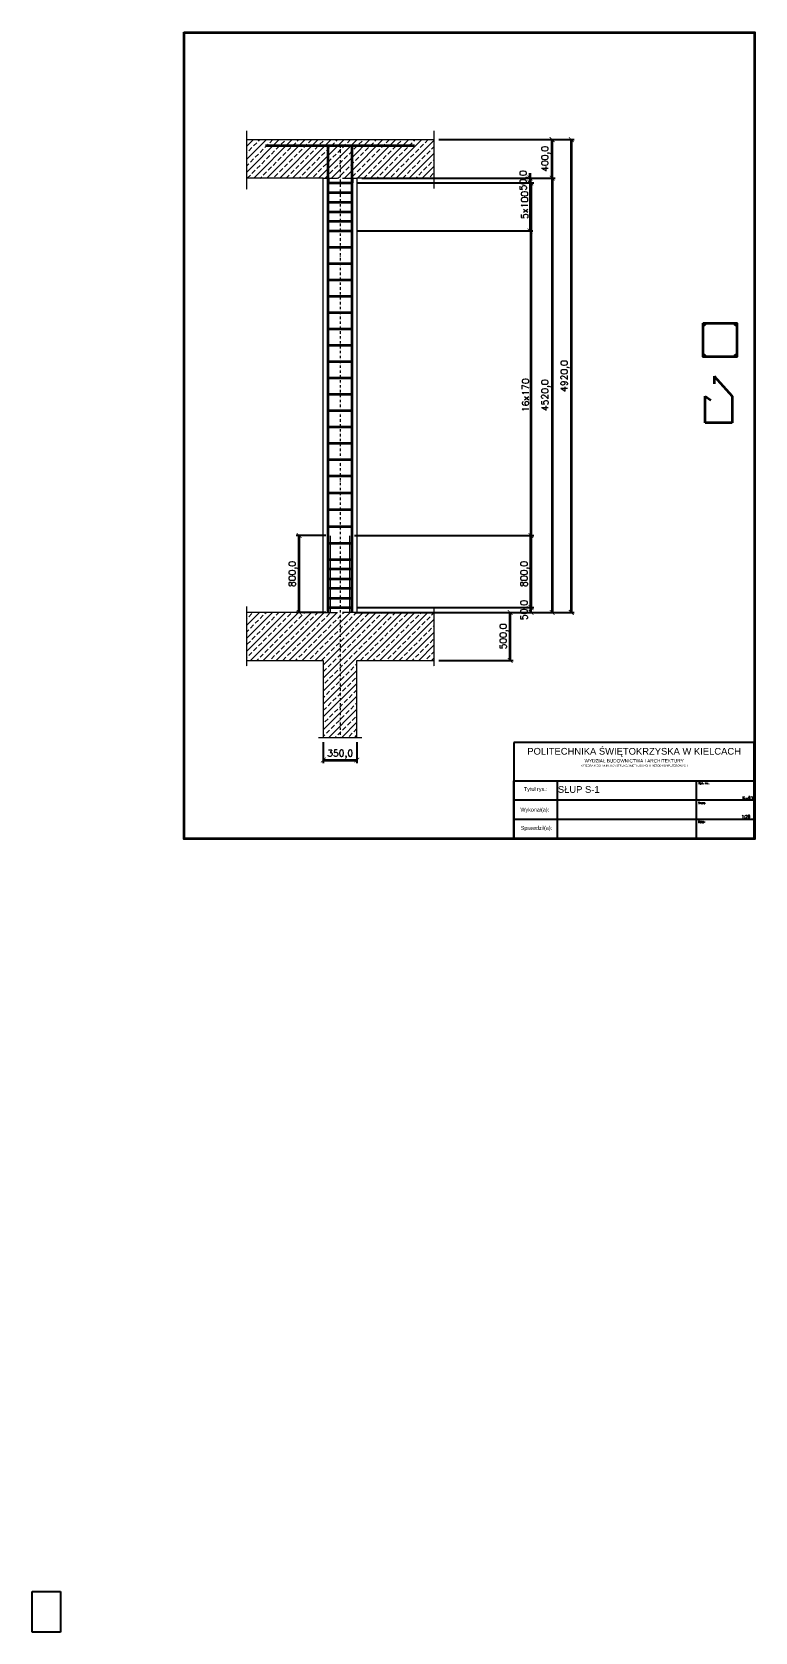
# Model space of a CAD drawing. Header units: millimetres. Extents: x -1530 to 5990, y 18380 to 35030.
import ezdxf

# ---------------------------------------------------------------- set-up
doc = ezdxf.new("R2010")
doc.units = ezdxf.units.MM
doc.linetypes.add('KRESKAKROPKAX2', pattern=[50.8, 25.4, -12.7, 0, -12.7])
doc.linetypes.add('KRESKOWA2', pattern=[9.525, 6.35, -3.175])
for name, color, linetype, lineweight in [('OBRYS', 1, 'Continuous', 13), ('OPISY', 4, 'Continuous', 20), ('OSIE', 210, 'KRESKAKROPKAX2', 20), ('POMOCNICZA', 8, 'KRESKOWA2', 13), ('RAMKA', 3, 'Continuous', 25), ('ZBROJENIE', 5, 'Continuous', 35)]:
    doc.layers.add(name, color=color, linetype=linetype, lineweight=lineweight)
doc.styles.add('WYMIARY', font='simplex_IV25.ttf', dxfattribs={"height": 70})
doc.dimstyles.new('DIM 1do20', dxfattribs={"dimscale": 10, "dimtxt": 70, "dimasz": 5, "dimexe": 3, "dimexo": 5, "dimgap": 2, "dimtad": 1, "dimdec": 1, "dimzin": 1, "dimtxsty": 'WYMIARY', "dimblk": 'ARCHTICK', "dimcen": 2.5, "dimclrd": 256, "dimclrt": 256, "dimadec": 0, "dimazin": 0, "dimtfac": 1, "dimtdec": 1, "dimtix": 1, "dimtmove": 0, "dimatfit": 3, "dimfxl": 1, "dimlwd": -1, "dimarcsym": 0})

# ---------------------------------------------------------------- blocks, each defined once
blk = doc.blocks.new('*U6')
at = {"layer": 'ZBROJENIE'}
blk.add_line((-125, 0), (125, 0), dxfattribs=at)
blk = doc.blocks.new('*U7')
at = {"layer": 'ZBROJENIE', "color": 0, "linetype": 'ByBlock', "lineweight": -2, "transparency": 16777216}
for p in [(0, 0), (0, -100), (0, -200), (0, -300), (0, -400), (0, -500)]:
    blk.add_blockref('*U6', p, dxfattribs=at)
blk = doc.blocks.new('*U8')
at = {"layer": 'ZBROJENIE'}
blk.add_line((-125, 0), (125, 0), dxfattribs=at)
blk = doc.blocks.new('*U9')
at = {"layer": 'ZBROJENIE', "color": 0, "linetype": 'ByBlock', "lineweight": -2, "transparency": 16777216}
for p in [(0, 0), (0, -170), (0, -340), (0, -510), (0, -680), (0, -850), (0, -1020), (0, -1190), (0, -1360), (0, -1530), (0, -1700), (0, -1870), (0, -2040), (0, -2210), (0, -2380), (0, -2550)]:
    blk.add_blockref('*U8', p, dxfattribs=at)
blk = doc.blocks.new('*U13')
at = {"layer": 'ZBROJENIE'}
blk.add_line((-125, 0), (125, 0), dxfattribs=at)
blk = doc.blocks.new('*U14')
at = {"layer": 'ZBROJENIE', "color": 0, "linetype": 'ByBlock', "lineweight": -2, "transparency": 16777216}
for p in [(0, 0), (0, -175), (0, -350), (0, -525), (0, -700)]:
    blk.add_blockref('*U13', p, dxfattribs=at)
blk = doc.blocks.new('_ArchTick')
at = {"color": 0, "linetype": 'ByBlock', "const_width": 0.15}
blk.add_lwpolyline([(-0.5, -0.5), (0.5, 0.5)], dxfattribs=at)
blk = doc.blocks.new('*D15')
at = {"layer": 'Defpoints', "color": 0, "transparency": 16777216}
for p in [(1850, 33510), (1850, 28990), (3880, 28990)]:
    blk.add_point(p, dxfattribs=at)
at = {"layer": 'ZBROJENIE', "color": 0, "lineweight": -2, "transparency": 16777216}
for p, q in [((1900, 33510), (3910, 33510)), ((1900, 28990), (3910, 28990))]:
    blk.add_line(p, q, dxfattribs=at)
at = {"layer": 'ZBROJENIE', "transparency": 16777216}
blk.add_line((3880, 33510), (3880, 28990), dxfattribs=at)
at = {"layer": 'ZBROJENIE', "transparency": 16777216, "xscale": 50, "yscale": 50, "zscale": 50}
for p, rotation in [((3880, 33510), 90), ((3880, 28990), 270)]:
    blk.add_blockref('_ArchTick', p, dxfattribs=dict(at, rotation=rotation))
at = {"layer": 'ZBROJENIE', "transparency": 16777216, "insert": (3816, 31250), "char_height": 70, "attachment_point": 5, "rotation": 90, "style": 'WYMIARY'}
blk.add_mtext('4520,0', dxfattribs=at)
blk = doc.blocks.new('*D17')
at = {"layer": 'Defpoints', "color": 0, "transparency": 16777216}
for p in [(1775, 29790), (3660, 29790), (1775, 28990)]:
    blk.add_point(p, dxfattribs=at)
at = {"layer": 'ZBROJENIE', "color": 0, "lineweight": -2, "transparency": 16777216}
for p, q in [((1825, 29790), (3690, 29790)), ((1825, 28990), (3690, 28990))]:
    blk.add_line(p, q, dxfattribs=at)
at = {"layer": 'ZBROJENIE', "transparency": 16777216}
blk.add_line((3660, 28990), (3660, 29790), dxfattribs=at)
at = {"layer": 'ZBROJENIE', "transparency": 16777216, "xscale": 50, "yscale": 50, "zscale": 50}
for p, rotation in [((3660, 29790), 90), ((3660, 28990), 270)]:
    blk.add_blockref('_ArchTick', p, dxfattribs=dict(at, rotation=rotation))
at = {"layer": 'ZBROJENIE', "transparency": 16777216, "insert": (3598, 29390), "char_height": 70, "attachment_point": 5, "rotation": 90, "style": 'WYMIARY'}
blk.add_mtext('800,0', dxfattribs=at)
blk = doc.blocks.new('*D18')
at = {"layer": 'Defpoints', "color": 0, "transparency": 16777216}
for p in [(1249, 29790), (1575, 29790), (1575, 28990)]:
    blk.add_point(p, dxfattribs=at)
at = {"layer": 'ZBROJENIE', "color": 0, "lineweight": -2, "transparency": 16777216}
for p, q in [((1525, 29790), (1219, 29790)), ((1525, 28990), (1219, 28990))]:
    blk.add_line(p, q, dxfattribs=at)
at = {"layer": 'ZBROJENIE', "transparency": 16777216}
blk.add_line((1249, 28990), (1249, 29790), dxfattribs=at)
at = {"layer": 'ZBROJENIE', "transparency": 16777216, "xscale": 50, "yscale": 50, "zscale": 50}
for p, rotation in [((1249, 29790), 90), ((1249, 28990), 270)]:
    blk.add_blockref('_ArchTick', p, dxfattribs=dict(at, rotation=rotation))
at = {"layer": 'ZBROJENIE', "transparency": 16777216, "insert": (1187, 29390), "char_height": 70, "attachment_point": 5, "rotation": 90, "style": 'WYMIARY'}
blk.add_mtext('800,0', dxfattribs=at)
blk = doc.blocks.new('*D19')
at = {"layer": 'Defpoints', "color": 0, "transparency": 16777216}
for p in [(2650, 28990), (3443, 28990), (2650, 28490)]:
    blk.add_point(p, dxfattribs=at)
at = {"layer": 'ZBROJENIE', "color": 0, "lineweight": -2, "transparency": 16777216}
for p, q in [((2700, 28990), (3473, 28990)), ((2700, 28490), (3473, 28490))]:
    blk.add_line(p, q, dxfattribs=at)
at = {"layer": 'ZBROJENIE', "transparency": 16777216}
blk.add_line((3443, 28490), (3443, 28990), dxfattribs=at)
at = {"layer": 'ZBROJENIE', "transparency": 16777216, "xscale": 50, "yscale": 50, "zscale": 50}
for p, rotation in [((3443, 28990), 90), ((3443, 28490), 270)]:
    blk.add_blockref('_ArchTick', p, dxfattribs=dict(at, rotation=rotation))
at = {"layer": 'ZBROJENIE', "transparency": 16777216, "insert": (3381, 28740), "char_height": 70, "attachment_point": 5, "rotation": 90, "style": 'WYMIARY'}
blk.add_mtext('500,0', dxfattribs=at)
blk = doc.blocks.new('*D20')
at = {"layer": 'Defpoints', "color": 0, "transparency": 16777216}
for p in [(1500, 27690), (1850, 27690), (1850, 27453)]:
    blk.add_point(p, dxfattribs=at)
at = {"layer": 'ZBROJENIE', "color": 0, "lineweight": -2, "transparency": 16777216}
for p, q in [((1500, 27640), (1500, 27423)), ((1850, 27640), (1850, 27423))]:
    blk.add_line(p, q, dxfattribs=at)
at = {"layer": 'ZBROJENIE', "transparency": 16777216}
blk.add_line((1500, 27453), (1850, 27453), dxfattribs=at)
at = {"layer": 'ZBROJENIE', "transparency": 16777216, "xscale": 50, "yscale": 50, "zscale": 50, "rotation": 180}
blk.add_blockref('_ArchTick', (1500, 27453), dxfattribs=at)
at = {"layer": 'ZBROJENIE', "transparency": 16777216, "xscale": 50, "yscale": 50, "zscale": 50}
blk.add_blockref('_ArchTick', (1850, 27453), dxfattribs=at)
at = {"layer": 'ZBROJENIE', "transparency": 16777216, "insert": (1675, 27515), "char_height": 70, "attachment_point": 5, "style": 'WYMIARY'}
blk.add_mtext('350,0', dxfattribs=at)
blk = doc.blocks.new('*D21')
at = {"layer": 'Defpoints', "color": 0, "transparency": 16777216}
for p in [(2650, 33910), (2650, 28990), (4079, 28990)]:
    blk.add_point(p, dxfattribs=at)
at = {"layer": 'ZBROJENIE', "color": 0, "lineweight": -2, "transparency": 16777216}
for p, q in [((2700, 33910), (4109, 33910)), ((2700, 28990), (4109, 28990))]:
    blk.add_line(p, q, dxfattribs=at)
at = {"layer": 'ZBROJENIE', "transparency": 16777216}
blk.add_line((4079, 33910), (4079, 28990), dxfattribs=at)
at = {"layer": 'ZBROJENIE', "transparency": 16777216, "xscale": 50, "yscale": 50, "zscale": 50}
for p, rotation in [((4079, 33910), 90), ((4079, 28990), 270)]:
    blk.add_blockref('_ArchTick', p, dxfattribs=dict(at, rotation=rotation))
at = {"layer": 'ZBROJENIE', "transparency": 16777216, "insert": (4015, 31450), "char_height": 70, "attachment_point": 5, "rotation": 90, "style": 'WYMIARY'}
blk.add_mtext('4920,0', dxfattribs=at)
blk = doc.blocks.new('*D22')
at = {"layer": 'Defpoints', "color": 0, "transparency": 16777216}
for p in [(1850, 33510), (1850, 33460), (3650, 33460)]:
    blk.add_point(p, dxfattribs=at)
at = {"layer": 'ZBROJENIE', "color": 0, "lineweight": -2, "transparency": 16777216}
for p, q in [((1900, 33510), (3680, 33510)), ((1900, 33460), (3680, 33460))]:
    blk.add_line(p, q, dxfattribs=at)
at = {"layer": 'ZBROJENIE', "transparency": 16777216}
for p, q in [((3650, 33510), (3650, 33560)), ((3650, 33510), (3650, 33460)), ((3650, 33460), (3650, 33410))]:
    blk.add_line(p, q, dxfattribs=at)
at = {"layer": 'ZBROJENIE', "transparency": 16777216, "xscale": 50, "yscale": 50, "zscale": 50}
for p, rotation in [((3650, 33510), 270), ((3650, 33460), 90)]:
    blk.add_blockref('_ArchTick', p, dxfattribs=dict(at, rotation=rotation))
at = {"layer": 'ZBROJENIE', "transparency": 16777216, "insert": (3588, 33485), "char_height": 70, "attachment_point": 5, "rotation": 90, "style": 'WYMIARY'}
blk.add_mtext('50,0', dxfattribs=at)
blk = doc.blocks.new('*D23')
at = {"layer": 'Defpoints', "color": 0, "transparency": 16777216}
for p in [(1850, 33460), (1800, 32960), (3650, 32960)]:
    blk.add_point(p, dxfattribs=at)
at = {"layer": 'ZBROJENIE', "color": 0, "lineweight": -2, "transparency": 16777216}
for p, q in [((1900, 33460), (3680, 33460)), ((1850, 32960), (3680, 32960))]:
    blk.add_line(p, q, dxfattribs=at)
at = {"layer": 'ZBROJENIE', "transparency": 16777216}
blk.add_line((3650, 33460), (3650, 32960), dxfattribs=at)
at = {"layer": 'ZBROJENIE', "transparency": 16777216, "xscale": 50, "yscale": 50, "zscale": 50}
for p, rotation in [((3650, 33460), 90), ((3650, 32960), 270)]:
    blk.add_blockref('_ArchTick', p, dxfattribs=dict(at, rotation=rotation))
at = {"layer": 'ZBROJENIE', "transparency": 16777216, "insert": (3594, 33230), "char_height": 70, "attachment_point": 5, "rotation": 90, "style": 'WYMIARY'}
blk.add_mtext('5x100', dxfattribs=at)
blk = doc.blocks.new('*D24')
at = {"layer": 'Defpoints', "color": 0, "transparency": 16777216}
for p in [(2650, 33910), (3880, 33910), (2650, 33510)]:
    blk.add_point(p, dxfattribs=at)
at = {"layer": 'ZBROJENIE', "color": 0, "lineweight": -2, "transparency": 16777216}
for p, q in [((2700, 33910), (3910, 33910)), ((2700, 33510), (3910, 33510))]:
    blk.add_line(p, q, dxfattribs=at)
at = {"layer": 'ZBROJENIE', "transparency": 16777216}
blk.add_line((3880, 33510), (3880, 33910), dxfattribs=at)
at = {"layer": 'ZBROJENIE', "transparency": 16777216, "xscale": 50, "yscale": 50, "zscale": 50}
for p, rotation in [((3880, 33910), 90), ((3880, 33510), 270)]:
    blk.add_blockref('_ArchTick', p, dxfattribs=dict(at, rotation=rotation))
at = {"layer": 'ZBROJENIE', "transparency": 16777216, "insert": (3816, 33710), "char_height": 70, "attachment_point": 5, "rotation": 90, "style": 'WYMIARY'}
blk.add_mtext('400,0', dxfattribs=at)
blk = doc.blocks.new('*D25')
at = {"layer": 'Defpoints', "color": 0, "transparency": 16777216}
for p in [(1850, 29040), (1850, 28990), (3660, 29040)]:
    blk.add_point(p, dxfattribs=at)
at = {"layer": 'ZBROJENIE', "color": 0, "lineweight": -2, "transparency": 16777216}
for p, q in [((1900, 29040), (3690, 29040)), ((1900, 28990), (3690, 28990))]:
    blk.add_line(p, q, dxfattribs=at)
at = {"layer": 'ZBROJENIE', "transparency": 16777216}
blk.add_line((3660, 28990), (3660, 29040), dxfattribs=at)
at = {"layer": 'ZBROJENIE', "transparency": 16777216, "xscale": 50, "yscale": 50, "zscale": 50}
for p, rotation in [((3660, 29040), 90), ((3660, 28990), 270)]:
    blk.add_blockref('_ArchTick', p, dxfattribs=dict(at, rotation=rotation))
at = {"layer": 'ZBROJENIE', "transparency": 16777216, "insert": (3598, 29015), "char_height": 70, "attachment_point": 5, "rotation": 90, "style": 'WYMIARY'}
blk.add_mtext('50,0', dxfattribs=at)
blk = doc.blocks.new('*D26')
at = {"layer": 'Defpoints', "color": 0, "transparency": 16777216}
for p in [(1800, 33460), (1800, 29040), (3660, 29040)]:
    blk.add_point(p, dxfattribs=at)
at = {"layer": 'ZBROJENIE', "color": 0, "lineweight": -2, "transparency": 16777216}
for p, q in [((1850, 33460), (3690, 33460)), ((1850, 29040), (3690, 29040))]:
    blk.add_line(p, q, dxfattribs=at)
at = {"layer": 'ZBROJENIE', "transparency": 16777216}
blk.add_line((3660, 33460), (3660, 29040), dxfattribs=at)
at = {"layer": 'ZBROJENIE', "transparency": 16777216, "xscale": 50, "yscale": 50, "zscale": 50}
for p, rotation in [((3660, 33460), 90), ((3660, 29040), 270)]:
    blk.add_blockref('_ArchTick', p, dxfattribs=dict(at, rotation=rotation))
at = {"layer": 'ZBROJENIE', "transparency": 16777216, "insert": (3604, 31250), "char_height": 70, "attachment_point": 5, "rotation": 90, "style": 'WYMIARY'}
blk.add_mtext('16x170', dxfattribs=at)

msp = doc.modelspace()

# ---------------------------------------------------------------- hatches: boundary and pattern name
at = {"layer": 'POMOCNICZA'}
h = msp.add_hatch(dxfattribs=at)
h.set_pattern_fill('ANSI33', color=256, scale=15)
h.paths.add_polyline_path([(2650, 33910), (1850, 33910), (1500, 33910), (700, 33910), (700, 33510), (1500, 33510), (1550, 33510), (1550, 33850), (1675, 33850), (1800, 33850), (1800, 33510), (1850, 33510), (2650, 33510)])
h = msp.add_hatch(dxfattribs=at)
h.set_pattern_fill('ANSI33', color=256, scale=15)
h.paths.add_polyline_path([(1675, 33850), (1550, 33850), (1550, 33510), (1650, 33510), (1675, 33510)])
h.paths.add_polyline_path([(1800, 33850), (1675, 33850), (1675, 33510), (1700, 33510), (1800, 33510)])
h = msp.add_hatch(dxfattribs=at)
h.set_pattern_fill('ANSI33', color=256, scale=15)
h.paths.add_polyline_path([(1675, 28990), (1650, 28990), (1500, 28990), (700, 28990), (700, 28490), (1500, 28490), (1500, 27690), (1675, 27690)])
h.paths.add_polyline_path([(2650.12, 28990), (1850, 28990), (1700, 28990), (1675, 28990), (1675, 27690), (1850, 27690), (1850, 28490), (2650.12, 28490)])
at = {"layer": 'ZBROJENIE'}
h = msp.add_hatch(color=256, dxfattribs=at)
h.dxf.hatch_style = 1
h.paths.add_polyline_path([(5470, 31990, 1), (5450, 31990, 1)])
h.paths.add_polyline_path([(5460, 32000), (5450, 32000), (5450, 31990, -0.41421356)], flags=17)
h.paths.add_polyline_path([(5800, 32000), (5790, 32000, -0.41421356), (5800, 31990)], flags=17)
h.paths.add_polyline_path([(5790, 32000, 0.41421356), (5780, 31990, 1), (5800, 31990, 0.41421356)])
h.paths.add_polyline_path([(5800, 31660, -0.41421356), (5790, 31650), (5800, 31650)], flags=17)
h.paths.add_polyline_path([(5800, 31660, 1), (5780, 31660, 1)])
h = msp.add_hatch(color=256, dxfattribs=at)
h.dxf.hatch_style = 1
h.paths.add_polyline_path([(5450, 31660), (5450, 31650), (5460, 31650, -0.41421356)], flags=17)
h.paths.add_polyline_path([(5470, 31660, 1), (5450, 31660, 0.41421356), (5460, 31650, 0.41421356)])

# ---------------------------------------------------------------- linework, layer by layer
at = {"layer": 'OBRYS'}
for p, q in [((1500, 28990), (700, 28990)), ((2650, 28990), (1850, 28990)), ((700, 28490), (1500, 28490)), ((1500, 28490), (1500, 27690)), ((1850, 27690), (1850, 28490)), ((1850, 28490), (2650, 28490))]:
    msp.add_line(p, q, dxfattribs=at)
for points in [[(700, 33910), (1500, 33910), (1850, 33910), (2650, 33910)], [(1500, 28990), (1500, 33510), (700, 33510)], [(2650, 33510), (1850, 33510), (1850, 28990)]]:
    msp.add_lwpolyline(points, dxfattribs=at)
at = {"layer": 'OSIE'}
msp.add_line((1675, 33850), (1675, 27690), dxfattribs=at)
at = {"layer": 'POMOCNICZA'}
for p, q in [((700, 34000), (700, 33390)), ((2650, 34000), (2650, 33400)), ((1500, 33510), (1650, 33510)), ((1700, 33510), (1850, 33510)), ((1575, 28990), (1575, 29790)), ((1775, 28990), (1775, 29790)), ((700, 29050), (700, 28430)), ((1500, 28990), (1650, 28990)), ((1850, 28990), (1700, 28990)), ((2650.12, 29049.72), (2650.12, 28429.72)), ((1450, 27690), (1900, 27690))]:
    msp.add_line(p, q, dxfattribs=at)
at = {"layer": 'RAMKA'}
for p, q in [((5983, 27637), (3483, 27637)), ((3483, 27637), (3483, 26637)), ((5983, 26637), (5983, 27637)), ((5983, 26637), (5983, 27637)), ((3483, 26637), (3483, 27237)), ((3483, 27237), (5983, 27237)), ((3483, 27237), (3933, 27237)), ((3933, 27237), (3933, 26637)), ((5383, 26637), (5383, 27237)), ((5983, 27037), (3483, 27037)), ((5983, 26837), (5983, 27037)), ((3483, 26637), (3483, 26837)), ((3483, 26837), (5983, 26837)), ((3933, 26637), (5383, 26637)), ((-1530, 18800), (-1233, 18800)), ((-1530, 18380), (-1530, 18800)), ((-1233, 18800), (-1233, 18380)), ((-1233, 18380), (-1530, 18380))]:
    msp.add_line(p, q, dxfattribs=at)
msp.add_lwpolyline([(50, 35030), (5990, 35030), (5990, 26630), (50, 26630), (50, 35030)], dxfattribs=at)
msp.add_lwpolyline([(57, 35023), (5983, 35023), (5983, 26637), (57, 26637)], close=True, dxfattribs=at)
at = {"layer": 'ZBROJENIE'}
for p, q in [((900, 33850), (2450, 33850)), ((1550, 28990), (1550, 33850)), ((1800, 28990), (1800, 33850)), ((1550, 33510), (1550, 33460)), ((1800, 33510), (1800, 33460)), ((1800, 33510), (1800, 33460)), ((5564, 31448), (5753.46, 31241.83)), ((5564, 31448), (5564, 31368)), ((5473.46, 30961.83), (5473.46, 31241.83)), ((5473.46, 31241.83), (5530, 31200)), ((5753.46, 31241.83), (5753.46, 30961.83)), ((5753.46, 30961.83), (5473.46, 30961.83)), ((1800, 29540), (1800, 29640)), ((1550, 29440), (1550, 29540)), ((1550, 29540), (1800, 29540)), ((1800, 29440), (1550, 29440)), ((1550, 29240), (1550, 29340)), ((1550, 29340), (1800, 29340)), ((1800, 29340), (1800, 29440)), ((1800, 29240), (1550, 29240)), ((1550, 29040), (1550, 29140)), ((1550, 29140), (1800, 29140)), ((1800, 29140), (1800, 29240)), ((1550, 28990), (1550, 29040)), ((1550, 29040), (1800, 29040))]:
    msp.add_line(p, q, dxfattribs=at)
msp.add_lwpolyline([(5450, 32000), (5800, 32000), (5800, 31650), (5450, 31650), (5450, 32000)], dxfattribs=at)
for centre in [(5460, 31990), (5790, 31990), (5460, 31660), (5790, 31660)]:
    msp.add_circle(centre, 10, dxfattribs=at)

# ---------------------------------------------------------------- block references
for name, p in [('*U7', (1675, 33460)), ('*U9', (1675, 32960)), ('*U14', (1675, 30410))]:
    msp.add_blockref(name, p, dxfattribs=at)

# ---------------------------------------------------------------- texts
at = {"layer": 'OPISY', "attachment_point": 1, "style": 'WYMIARY'}
for s, width, heights, insert, char_height in [('\\pxqc;{\\f@Arial Unicode MS|b0|i0|c238|p34;POLITECHNIKA ŚWIĘTOKRZYSKA W KIELCACH\\P\\H0.5x;WYDZIAŁ BUDOWNICTWA I ARCHITEKTURY\\P\\H0.57143x;KATEDRA MECHANIKI, KONSTRUKCJI METALOWYCH I METOD KOMPUTEROWYCH}', 2500, [317], (3483, 27580), 70), ('\\pxqc;{\\f@Arial Unicode MS|b0|i0|c238|p34;Tytuł rys.:}', 450, [0], (3483, 27172.33), 40), ('{\\f@Arial Unicode MS|b0|i0|c238|p34;SŁUP S-1}', 1450, [0], (3939.54, 27182.56), 70), ('Rys. nr.:', 367, [0], (5401.41, 27224.4), 20), ('Skala:', 367, [0], (5400, 27016.64), 20), ('K-01', 273, [0], (5858.77, 27075.87), 30), ('\\pxqc;{\\f@Arial Unicode MS|b0|i0|c238|p34;Wykonał(a):}', 450, [0], (3474.3, 26957.47), 40), ('Data:', 367, [0], (5400, 26820.43), 20), ('1:20', 273, [0], (5850, 26880), 30), ('{\\f@Arial Unicode MS|b0|i0|c0|p34;Sprawdził(a):}', 450, [0], (3553.73, 26767.15), 40)]:
    msp.add_mtext_dynamic_manual_height_columns(s, width=width, gutter_width=350, heights=heights, dxfattribs=dict(at, insert=insert, char_height=char_height))

# ---------------------------------------------------------------- dimensions: what is measured, and where the dimension line sits
at = {"layer": 'ZBROJENIE'}
for base, p1, p2, picture, middle in [((4079.02, 28990), (2650, 33910), (2650, 28990), '*D21', (4015.09, 31450)), ((3880, 33910), (2650, 33510), (2650, 33910), '*D24', (3816.07, 33710)), ((3650, 33460), (1850, 33510), (1850, 33460), '*D22', (3588.02, 33485)), ((3880, 28990), (1850, 33510), (1850, 28990), '*D15', (3816.07, 31250)), ((1249.29, 29790), (1575, 28990), (1575, 29790), '*D18', (1187.32, 29390)), ((3443.39, 28990), (2650, 28490), (2650, 28990), '*D19', (3381.42, 28740))]:
    dim = msp.add_linear_dim(base=base, p1=p1, p2=p2, angle=90, dimstyle='DIM 1do20', dxfattribs=at)
    dim.commit()
    dim.dimension.update_dxf_attribs({"geometry": picture, "text_midpoint": middle})
dim = msp.add_linear_dim(base=(3650, 32960), p1=(1850, 33460), p2=(1800, 32960), angle=90, text='5x100', dimstyle='DIM 1do20', override={"dimtmove": 1}, dxfattribs=at)
dim.commit()
dim.dimension.update_dxf_attribs({"geometry": '*D23', "text_midpoint": (3650, 33230), "dimtype": 160})
dim = msp.add_linear_dim(base=(3660, 29040), p1=(1800, 33460), p2=(1800, 29040), angle=90, text='16x170', dimstyle='DIM 1do20', dxfattribs=at)
dim.commit()
dim.dimension.update_dxf_attribs({"geometry": '*D26', "text_midpoint": (3604.49, 31250)})
for base, p1, p2, picture, middle in [((3660, 29790), (1775, 28990), (1775, 29790), '*D17', (3660, 29390)), ((3660, 29040), (1850, 28990), (1850, 29040), '*D25', (3660, 29015))]:
    dim = msp.add_linear_dim(base=base, p1=p1, p2=p2, angle=90, dimstyle='DIM 1do20', dxfattribs=at)
    dim.commit()
    dim.dimension.update_dxf_attribs({"geometry": picture, "text_midpoint": middle, "dimtype": 160})
dim = msp.add_linear_dim(base=(1850, 27452.74), p1=(1500, 27690), p2=(1850, 27690), dimstyle='DIM 1do20', dxfattribs=at)
dim.commit()
dim.dimension.update_dxf_attribs({"geometry": '*D20', "text_midpoint": (1675, 27514.72)})

doc.saveas('drawing.dxf')
